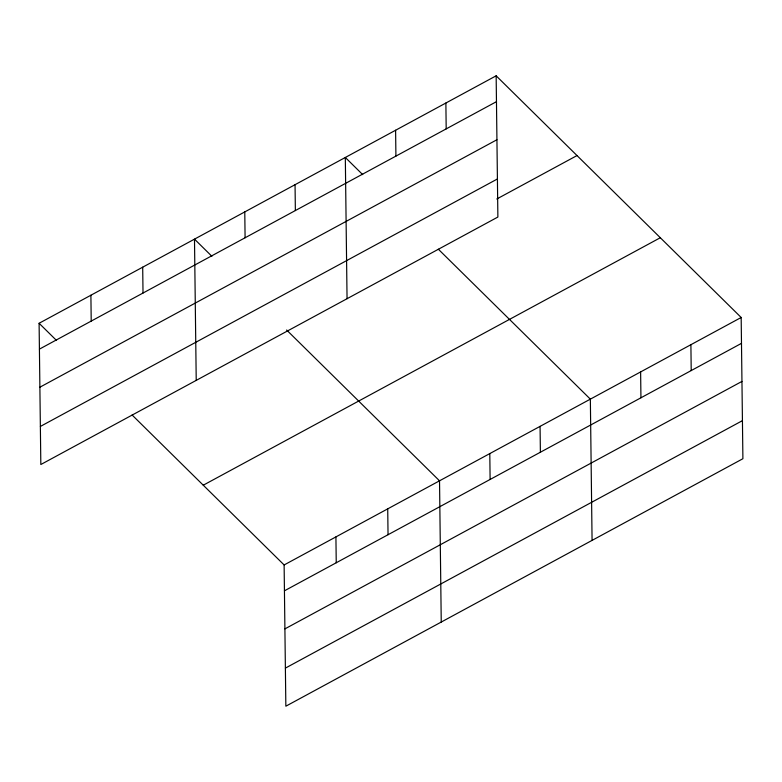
<?xml version="1.0" encoding="UTF-8"?>
<svg xmlns="http://www.w3.org/2000/svg" width="782" height="782" viewBox="0 0 782 782"><rect width="100%" height="100%" fill="white"/><g stroke="black" fill="none" stroke-linecap="round" stroke-linejoin="round"><path stroke-width="1.17" d="M496.15 75.805L497.88 217.044L40.83 464.518L39.1 323.279L496.15 75.805L741.17 317.482L742.9 458.721L285.85 706.195L284.12 564.956L132.109 415.007M39.413 349.134L496.462 101.67M39.882 387.207L496.932 139.743M40.361 426.444L497.411 178.97M496.785 198.999L577.008 155.559M203.261 485.202L660.321 237.728M284.12 564.956L741.17 317.482M284.443 590.811L741.492 343.347M284.902 628.884L741.952 381.421M285.381 668.121L742.431 420.648M362.711 174.621L345.321 157.475L347.052 298.714M438.331 249.204L590.351 399.152L592.072 540.391M211.883 256.291L194.493 239.136L196.223 380.375M286.632 330.014L439.523 480.813L441.243 622.052M39.1 323.279L56.49 340.424M690.897 344.706L691.21 370.56M640.624 371.929L640.937 397.784M540.069 426.366L540.391 452.231M489.796 453.589L490.109 479.454M445.877 103.029L446.19 128.893M395.604 130.252L395.917 156.107M387.725 508.857L388.038 534.722M335.918 536.902L336.24 562.766M295.049 184.689L295.361 210.554M244.776 211.912L245.089 237.777M142.695 267.18L143.018 293.045M90.898 295.225L91.211 321.089"/></g></svg>
